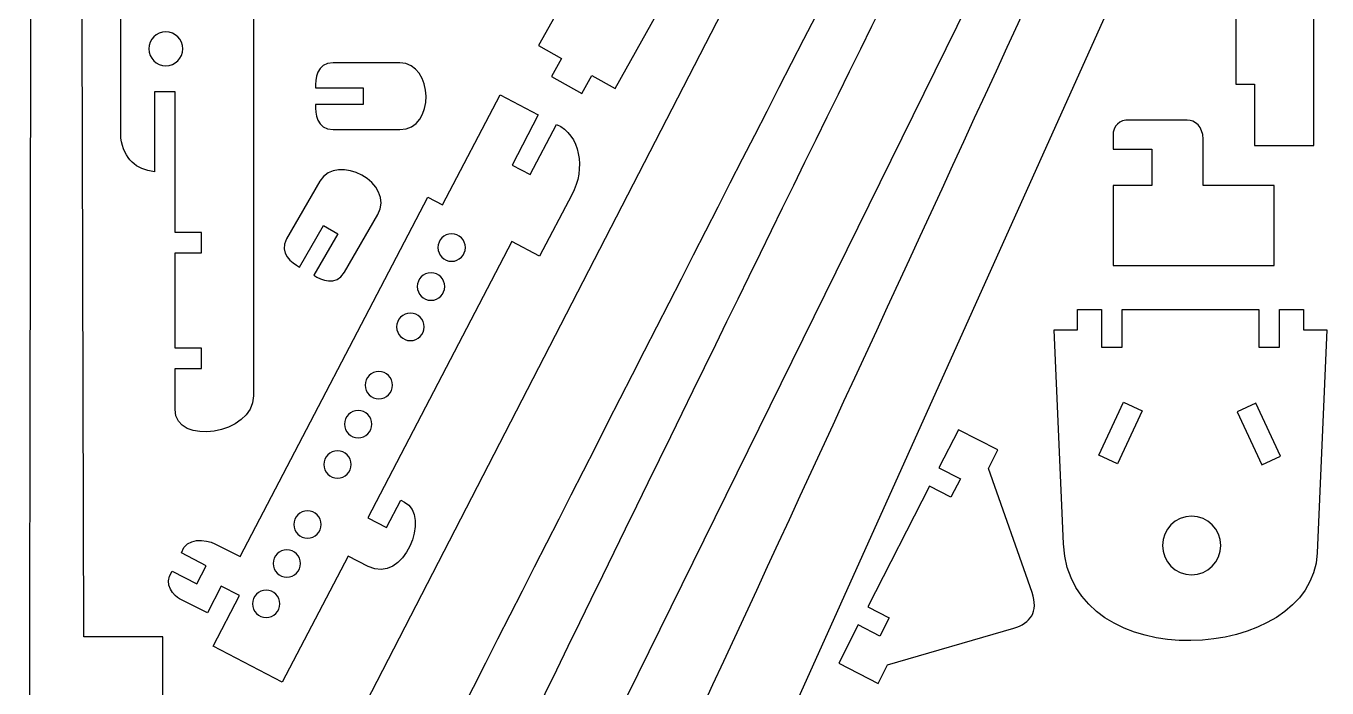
# Model space of a CAD drawing. Header units: centimetres. Extents: x -1114 to 521, y 121 to 1043.
# Drawn here: x -669.6 to -289.9, y 643.2 to 836.3 of the extents above; entities that cross this region are included whole.
import ezdxf

# ---------------------------------------------------------------- set-up
doc = ezdxf.new("R2010")
doc.units = ezdxf.units.CM
doc.header["$MEASUREMENT"] = 0
doc.layers.add('Camada 1', color=3, linetype='Continuous')

msp = doc.modelspace()

# ---------------------------------------------------------------- linework, layer by layer
at = {"layer": 'Camada 1', "lineweight": 25}
for points, knots in [([(-345.5, 1029.82), (-344.19, 1031.19), (-342.43, 1031.97), (-340.39, 1031.97), (-340.39, 1031.97), (-336.43, 1031.97), (-333.23, 1028.77), (-333.23, 1024.81), (-333.23, 1024.81), (-333.23, 1020.86), (-336.43, 1017.66), (-340.39, 1017.66), (-340.39, 1017.66), (-340.39, 1017.66), (-340.39, 1017.66), (-340.39, 1017.66), (-340.39, 1017.66), (-342.49, 1017.66), (-344.39, 1018.57), (-345.7, 1020.02), (-345.7, 1020.02), (-422.46, 872.44), (-498.68, 723.2), (-574.65, 573.18), (-574.65, 573.18), (-587.55, 540.35), (-617.94, 518.53), (-665.59, 509.84), (-665.59, 509.84), (-665.59, 509.84), (-649.24, 543.12), (-649.24, 543.12), (-649.24, 543.12), (-630.3, 548.71), (-612.14, 559.59), (-599.91, 580.82), (-599.91, 580.82), (-599.91, 580.82), (-589.46, 575.46), (-589.46, 575.46), (-589.46, 575.46), (-589.46, 575.46), (-587.27, 579.72), (-587.27, 579.72), (-587.27, 579.72), (-587.27, 579.72), (-598.05, 585.25), (-598.05, 585.25), (-598.05, 585.25), (-598.05, 585.25), (-375.48, 1017.05), (-375.48, 1017.05), (-375.48, 1017.05), (-375.48, 1017.05), (-366.53, 1012.46), (-366.53, 1012.46), (-366.53, 1012.46), (-366.53, 1012.46), (-364.34, 1016.72), (-364.34, 1016.72), (-364.34, 1016.72), (-364.34, 1016.72), (-373.57, 1021.45), (-373.57, 1021.45), (-373.57, 1021.45), (-369.5, 1027.66), (-364.41, 1030.56), (-358.12, 1029.22), (-358.12, 1029.22), (-359.76, 1030.53), (-360.81, 1032.55), (-360.81, 1034.82), (-360.81, 1034.82), (-360.81, 1038.77), (-357.61, 1041.97), (-353.66, 1041.97), (-353.66, 1041.97), (-349.71, 1041.97), (-346.5, 1038.77), (-346.5, 1034.82), (-346.5, 1034.82), (-346.5, 1034.82), (-346.5, 1034.82), (-346.5, 1034.82), (-346.5, 1034.82), (-346.5, 1034.82), (-346.5, 1034.81), (-346.5, 1034.81), (-346.5, 1034.81), (-346.5, 1034.81), (-346.5, 1034.81), (-346.5, 1034.81), (-346.5, 1034.81), (-346.5, 1033.65), (-346.78, 1032.54), (-347.28, 1031.57), (-347.28, 1031.57), (-347.28, 1031.57), (-345.5, 1029.82), (-345.5, 1029.82)], [0, 0, 0, 0, 0.038462, 0.038462, 0.038462, 0.038462, 0.076923, 0.076923, 0.076923, 0.076923, 0.115385, 0.115385, 0.115385, 0.115385, 0.153846, 0.153846, 0.153846, 0.153846, 0.192308, 0.192308, 0.192308, 0.192308, 0.230769, 0.230769, 0.230769, 0.230769, 0.269231, 0.269231, 0.269231, 0.269231, 0.307692, 0.307692, 0.307692, 0.307692, 0.346154, 0.346154, 0.346154, 0.346154, 0.384615, 0.384615, 0.384615, 0.384615, 0.423077, 0.423077, 0.423077, 0.423077, 0.461538, 0.461538, 0.461538, 0.461538, 0.5, 0.5, 0.5, 0.5, 0.538462, 0.538462, 0.538462, 0.538462, 0.576923, 0.576923, 0.576923, 0.576923, 0.615385, 0.615385, 0.615385, 0.615385, 0.653846, 0.653846, 0.653846, 0.653846, 0.692308, 0.692308, 0.692308, 0.692308, 0.730769, 0.730769, 0.730769, 0.730769, 0.769231, 0.769231, 0.769231, 0.769231, 0.807692, 0.807692, 0.807692, 0.807692, 0.846154, 0.846154, 0.846154, 0.846154, 0.884615, 0.884615, 0.884615, 0.884615, 0.923077, 0.923077, 0.923077, 0.923077, 1, 1, 1, 1]), ([(-641.94, 803.58), (-641, 797.42), (-637.51, 794.44), (-632.15, 793.79), (-632.15, 793.79), (-632.15, 793.79), (-632.15, 817.07), (-632.15, 817.07), (-632.15, 817.07), (-632.15, 817.07), (-626.15, 817.07), (-626.15, 817.07), (-626.15, 817.07), (-626.15, 817.07), (-626.15, 776.1), (-626.15, 776.1), (-626.15, 776.1), (-626.15, 776.1), (-618.45, 776.1), (-618.45, 776.1), (-618.45, 776.1), (-618.45, 776.1), (-618.45, 770.1), (-618.45, 770.1), (-618.45, 770.1), (-618.45, 770.1), (-626.15, 770.1), (-626.15, 770.1), (-626.15, 770.1), (-626.15, 770.1), (-626.15, 742.34), (-626.15, 742.34), (-626.15, 742.34), (-626.15, 742.34), (-618.45, 742.34), (-618.45, 742.34), (-618.45, 742.34), (-618.45, 742.34), (-618.45, 736.34), (-618.45, 736.34), (-618.45, 736.34), (-618.45, 736.34), (-626.15, 736.34), (-626.15, 736.34), (-626.15, 736.34), (-626.15, 736.34), (-626.15, 724.43), (-626.15, 724.43), (-626.15, 724.43), (-626.15, 713.64), (-603.26, 717.06), (-603.26, 728.36), (-603.26, 728.36), (-603.26, 728.36), (-603.26, 1013.71), (-603.26, 1013.71), (-603.26, 1013.71), (-603.26, 1022.95), (-617.11, 1036.39), (-630.91, 1041.36), (-630.91, 1041.36), (-630.91, 1041.36), (-630.91, 1001.33), (-630.91, 1001.33), (-630.91, 1001.33), (-630.91, 1001.33), (-622.4, 1001.33), (-622.4, 1001.33), (-622.4, 1001.33), (-622.4, 1001.33), (-622.41, 946.95), (-622.41, 946.95), (-622.41, 946.95), (-622.41, 946.95), (-622.41, 927), (-622.41, 927), (-622.41, 927), (-622.41, 927), (-628.41, 927), (-628.41, 927), (-628.41, 927), (-628.41, 927), (-628.41, 940.85), (-628.41, 940.85), (-628.41, 940.85), (-628.41, 940.85), (-641.94, 940.85), (-641.94, 940.85), (-641.94, 940.85), (-641.94, 940.85), (-641.94, 803.58), (-641.94, 803.58)], [0, 0, 0, 0, 0.041667, 0.041667, 0.041667, 0.041667, 0.083333, 0.083333, 0.083333, 0.083333, 0.125, 0.125, 0.125, 0.125, 0.166667, 0.166667, 0.166667, 0.166667, 0.208333, 0.208333, 0.208333, 0.208333, 0.25, 0.25, 0.25, 0.25, 0.291667, 0.291667, 0.291667, 0.291667, 0.333333, 0.333333, 0.333333, 0.333333, 0.375, 0.375, 0.375, 0.375, 0.416667, 0.416667, 0.416667, 0.416667, 0.458333, 0.458333, 0.458333, 0.458333, 0.5, 0.5, 0.5, 0.5, 0.541667, 0.541667, 0.541667, 0.541667, 0.583333, 0.583333, 0.583333, 0.583333, 0.625, 0.625, 0.625, 0.625, 0.666667, 0.666667, 0.666667, 0.666667, 0.708333, 0.708333, 0.708333, 0.708333, 0.75, 0.75, 0.75, 0.75, 0.791667, 0.791667, 0.791667, 0.791667, 0.833333, 0.833333, 0.833333, 0.833333, 0.875, 0.875, 0.875, 0.875, 0.916667, 0.916667, 0.916667, 0.916667, 1, 1, 1, 1]), ([(-328.24, 1024.81), (-328.24, 1024.81), (-320.03, 1020.5), (-320.03, 1020.5), (-320.03, 1020.5), (-320.03, 1020.5), (-322.45, 1015.91), (-322.45, 1015.91), (-322.45, 1015.91), (-322.45, 1015.91), (-330.36, 1020.07), (-330.36, 1020.07), (-330.36, 1020.07), (-408.12, 868.45), (-470.52, 738.23), (-545.79, 585.1), (-545.79, 585.1), (-545.79, 585.1), (-538.15, 581.08), (-538.15, 581.08), (-538.15, 581.08), (-538.15, 581.08), (-540.56, 576.49), (-540.56, 576.49), (-540.56, 576.49), (-540.56, 576.49), (-547.86, 580.32), (-547.86, 580.32), (-547.86, 580.32), (-547.86, 580.32), (-557.74, 563.66), (-557.74, 563.66), (-557.74, 563.66), (-575.11, 534.36), (-594.54, 515.83), (-640, 501.44), (-640, 501.44), (-640, 501.44), (-661.1, 459.79), (-661.1, 459.79), (-661.1, 459.79), (-612.99, 477.22), (-579.8, 467.09), (-558.37, 510.58), (-558.37, 510.58), (-558.37, 510.58), (-311.35, 1011.96), (-311.35, 1011.96), (-311.35, 1011.96), (-308.77, 1017.2), (-308.7, 1021.53), (-313.81, 1025.02), (-313.81, 1025.02), (-313.81, 1025.02), (-324.36, 1031.98), (-324.36, 1031.98), (-324.36, 1031.98), (-324.36, 1031.98), (-328.24, 1024.81), (-328.24, 1024.81)], [0, 0, 0, 0, 0.0625, 0.0625, 0.0625, 0.0625, 0.125, 0.125, 0.125, 0.125, 0.1875, 0.1875, 0.1875, 0.1875, 0.25, 0.25, 0.25, 0.25, 0.3125, 0.3125, 0.3125, 0.3125, 0.375, 0.375, 0.375, 0.375, 0.4375, 0.4375, 0.4375, 0.4375, 0.5, 0.5, 0.5, 0.5, 0.5625, 0.5625, 0.5625, 0.5625, 0.625, 0.625, 0.625, 0.625, 0.6875, 0.6875, 0.6875, 0.6875, 0.75, 0.75, 0.75, 0.75, 0.8125, 0.8125, 0.8125, 0.8125, 0.875, 0.875, 0.875, 0.875, 1, 1, 1, 1]), ([(-634.84, 997.62), (-634.84, 997.62), (-634.78, 972.01), (-634.78, 972.01), (-634.78, 972.01), (-634.78, 972.01), (-629.27, 972.03), (-629.27, 972.03), (-629.27, 972.03), (-629.27, 972.03), (-629.23, 956.19), (-629.23, 956.19), (-629.23, 956.19), (-629.23, 956.19), (-636.12, 956.17), (-636.12, 956.17), (-636.12, 956.17), (-636.12, 956.17), (-636.14, 966.68), (-636.14, 966.68), (-636.14, 966.68), (-636.14, 966.68), (-642.14, 966.67), (-642.14, 966.67), (-642.14, 966.67), (-642.14, 966.67), (-642.1, 948.74), (-642.1, 948.74), (-642.1, 948.74), (-642.1, 948.74), (-653.5, 943.54), (-653.5, 943.54), (-653.5, 943.54), (-653.5, 943.54), (-652.78, 658.04), (-652.78, 658.04), (-652.78, 658.04), (-652.78, 658.04), (-629.72, 658.1), (-629.72, 658.1), (-629.72, 658.1), (-629.72, 658.1), (-629.5, 570.63), (-629.5, 570.63), (-629.5, 570.63), (-629.5, 570.63), (-637, 570.61), (-637, 570.61), (-637, 570.61), (-637, 570.61), (-648.78, 583.8), (-648.78, 583.8), (-648.78, 583.8), (-648.78, 583.8), (-648.89, 626.41), (-648.89, 626.41), (-648.89, 626.41), (-648.89, 626.41), (-654.89, 626.4), (-654.89, 626.4), (-654.89, 626.4), (-654.89, 626.4), (-654.8, 591.18), (-654.8, 591.18), (-654.8, 591.18), (-654.8, 591.18), (-668.69, 607.24), (-668.69, 607.24), (-668.69, 607.24), (-668.69, 607.24), (-668.15, 944.25), (-668.15, 944.25), (-668.15, 944.25), (-669.64, 975.77), (-647.68, 983), (-634.84, 997.62)], [0, 0, 0, 0, 0.05, 0.05, 0.05, 0.05, 0.1, 0.1, 0.1, 0.1, 0.15, 0.15, 0.15, 0.15, 0.2, 0.2, 0.2, 0.2, 0.25, 0.25, 0.25, 0.25, 0.3, 0.3, 0.3, 0.3, 0.35, 0.35, 0.35, 0.35, 0.4, 0.4, 0.4, 0.4, 0.45, 0.45, 0.45, 0.45, 0.5, 0.5, 0.5, 0.5, 0.55, 0.55, 0.55, 0.55, 0.6, 0.6, 0.6, 0.6, 0.65, 0.65, 0.65, 0.65, 0.7, 0.7, 0.7, 0.7, 0.75, 0.75, 0.75, 0.75, 0.8, 0.8, 0.8, 0.8, 0.85, 0.85, 0.85, 0.85, 0.9, 0.9, 0.9, 0.9, 1, 1, 1, 1]), ([(-315.11, 979.52), (-315.11, 979.52), (-307.1, 975.71), (-307.1, 975.71), (-307.1, 975.71), (-307.1, 975.71), (-309.22, 971.27), (-309.22, 971.27), (-309.22, 971.27), (-309.22, 971.27), (-316.94, 974.94), (-316.94, 974.94), (-316.94, 974.94), (-383.87, 827.76), (-452.16, 680.89), (-520.09, 533.93), (-520.09, 533.93), (-520.09, 533.93), (-508.5, 528.41), (-508.5, 528.41), (-508.5, 528.41), (-508.5, 528.41), (-510.61, 523.97), (-510.61, 523.97), (-510.61, 523.97), (-510.61, 523.97), (-521.87, 529.33), (-521.87, 529.33), (-521.87, 529.33), (-521.87, 529.33), (-531.72, 510.76), (-531.72, 510.76), (-531.72, 510.76), (-543.97, 487.66), (-556.66, 478.44), (-593.25, 463.35), (-593.25, 463.35), (-593.25, 463.35), (-607.09, 431.75), (-607.09, 431.75), (-607.09, 431.75), (-555.58, 441.7), (-526.17, 458.23), (-508.8, 496.84), (-508.8, 496.84), (-508.8, 496.84), (-296.95, 967.58), (-296.95, 967.58), (-296.95, 967.58), (-294.68, 972.63), (-295.6, 976.39), (-300.58, 979.51), (-300.58, 979.51), (-300.58, 979.51), (-311.92, 986.23), (-311.92, 986.23), (-311.92, 986.23), (-311.92, 986.23), (-315.11, 979.52), (-315.11, 979.52)], [0, 0, 0, 0, 0.0625, 0.0625, 0.0625, 0.0625, 0.125, 0.125, 0.125, 0.125, 0.1875, 0.1875, 0.1875, 0.1875, 0.25, 0.25, 0.25, 0.25, 0.3125, 0.3125, 0.3125, 0.3125, 0.375, 0.375, 0.375, 0.375, 0.4375, 0.4375, 0.4375, 0.4375, 0.5, 0.5, 0.5, 0.5, 0.5625, 0.5625, 0.5625, 0.5625, 0.625, 0.625, 0.625, 0.625, 0.6875, 0.6875, 0.6875, 0.6875, 0.75, 0.75, 0.75, 0.75, 0.8125, 0.8125, 0.8125, 0.8125, 0.875, 0.875, 0.875, 0.875, 1, 1, 1, 1]), ([(-311.05, 869.8), (-311.05, 869.8), (-311.05, 887.7), (-311.05, 887.7), (-311.05, 887.7), (-311.05, 887.7), (-293.67, 887.7), (-293.67, 887.7), (-293.67, 887.7), (-293.67, 887.7), (-293.67, 801.41), (-293.67, 801.41), (-293.67, 801.41), (-293.67, 801.41), (-311.05, 801.41), (-311.05, 801.41), (-311.05, 801.41), (-311.05, 801.41), (-311.05, 819.31), (-311.05, 819.31), (-311.05, 819.31), (-311.05, 819.31), (-316.5, 819.31), (-316.5, 819.31), (-316.5, 819.31), (-316.5, 819.31), (-316.5, 869.8), (-316.5, 869.8), (-316.5, 869.8), (-316.5, 869.8), (-311.05, 869.8), (-311.05, 869.8)], [0, 0, 0, 0, 0.111111, 0.111111, 0.111111, 0.111111, 0.222222, 0.222222, 0.222222, 0.222222, 0.333333, 0.333333, 0.333333, 0.333333, 0.444444, 0.444444, 0.444444, 0.444444, 0.555556, 0.555556, 0.555556, 0.555556, 0.666667, 0.666667, 0.666667, 0.666667, 0.777778, 0.777778, 0.777778, 0.777778, 1, 1, 1, 1]), ([(-503.04, 860.91), (-503.04, 860.91), (-496.3, 857.13), (-496.3, 857.13), (-496.3, 857.13), (-496.3, 857.13), (-493.39, 862.38), (-493.39, 862.38), (-493.39, 862.38), (-493.39, 862.38), (-484.55, 857.42), (-484.55, 857.42), (-484.55, 857.42), (-484.55, 857.42), (-487.45, 852.17), (-487.45, 852.17), (-487.45, 852.17), (-487.45, 852.17), (-480.71, 848.4), (-480.71, 848.4), (-480.71, 848.4), (-480.71, 848.4), (-497.7, 818.06), (-497.7, 818.06), (-497.7, 818.06), (-497.7, 818.06), (-504.44, 821.84), (-504.44, 821.84), (-504.44, 821.84), (-504.44, 821.84), (-507.4, 816.62), (-507.4, 816.62), (-507.4, 816.62), (-507.4, 816.62), (-516.25, 821.58), (-516.25, 821.58), (-516.25, 821.58), (-516.25, 821.58), (-513.29, 826.79), (-513.29, 826.79), (-513.29, 826.79), (-513.29, 826.79), (-520.03, 830.57), (-520.03, 830.57), (-520.03, 830.57), (-520.03, 830.57), (-503.04, 860.91), (-503.04, 860.91)], [0, 0, 0, 0, 0.076923, 0.076923, 0.076923, 0.076923, 0.153846, 0.153846, 0.153846, 0.153846, 0.230769, 0.230769, 0.230769, 0.230769, 0.307692, 0.307692, 0.307692, 0.307692, 0.384615, 0.384615, 0.384615, 0.384615, 0.461538, 0.461538, 0.461538, 0.461538, 0.538462, 0.538462, 0.538462, 0.538462, 0.615385, 0.615385, 0.615385, 0.615385, 0.692308, 0.692308, 0.692308, 0.692308, 0.769231, 0.769231, 0.769231, 0.769231, 0.846154, 0.846154, 0.846154, 0.846154, 1, 1, 1, 1]), ([(-628.84, 834.62), (-626.1, 834.62), (-623.88, 832.39), (-623.88, 829.65), (-623.88, 829.65), (-623.88, 826.91), (-626.1, 824.69), (-628.84, 824.69), (-628.84, 824.69), (-631.59, 824.69), (-633.81, 826.91), (-633.81, 829.65), (-633.81, 829.65), (-633.81, 832.39), (-631.59, 834.62), (-628.84, 834.62)], [0, 0, 0, 0, 0.2, 0.2, 0.2, 0.2, 0.4, 0.4, 0.4, 0.4, 0.6, 0.6, 0.6, 0.6, 1, 1, 1, 1]), ([(-560.51, 806.07), (-560.51, 806.07), (-579.94, 806.07), (-579.94, 806.07), (-579.94, 806.07), (-584.93, 806.07), (-585.18, 810.94), (-585.18, 813.38), (-585.18, 813.38), (-585.18, 813.38), (-571.19, 813.38), (-571.19, 813.38), (-571.19, 813.38), (-571.19, 813.38), (-571.19, 818.23), (-571.19, 818.23), (-571.19, 818.23), (-571.19, 818.23), (-585.18, 818.23), (-585.18, 818.23), (-585.18, 818.23), (-585.18, 820.67), (-584.94, 825.55), (-579.94, 825.55), (-579.94, 825.55), (-579.94, 825.55), (-560.51, 825.55), (-560.51, 825.55), (-560.51, 825.55), (-550.6, 825.55), (-550.02, 806.07), (-560.51, 806.07)], [0, 0, 0, 0, 0.111111, 0.111111, 0.111111, 0.111111, 0.222222, 0.222222, 0.222222, 0.222222, 0.333333, 0.333333, 0.333333, 0.333333, 0.444444, 0.444444, 0.444444, 0.444444, 0.555556, 0.555556, 0.555556, 0.555556, 0.666667, 0.666667, 0.666667, 0.666667, 0.777778, 0.777778, 0.777778, 0.777778, 1, 1, 1, 1]), ([(-614.99, 655.39), (-614.99, 655.39), (-594.83, 644.82), (-594.83, 644.82), (-594.83, 644.82), (-594.83, 644.82), (-575.6, 681.62), (-575.6, 681.62), (-575.6, 681.62), (-575.6, 681.62), (-569.75, 678.6), (-569.75, 678.6), (-569.75, 678.6), (-559.34, 673.22), (-551.26, 693.57), (-559.2, 697.36), (-559.2, 697.36), (-559.2, 697.36), (-560.25, 697.93), (-560.25, 697.93), (-560.25, 697.93), (-560.25, 697.93), (-564.44, 689.96), (-564.44, 689.96), (-564.44, 689.96), (-564.44, 689.96), (-569.84, 692.79), (-569.84, 692.79), (-569.84, 692.79), (-569.84, 692.79), (-527.84, 773.43), (-527.84, 773.43), (-527.84, 773.43), (-527.84, 773.43), (-519.75, 769.19), (-519.75, 769.19), (-519.75, 769.19), (-519.75, 769.19), (-510.27, 787.09), (-510.27, 787.09), (-510.27, 787.09), (-506.24, 794.69), (-507.89, 804.62), (-514.77, 807.57), (-514.77, 807.57), (-514.77, 807.57), (-522.43, 792.93), (-522.43, 792.93), (-522.43, 792.93), (-522.43, 792.93), (-527.74, 795.71), (-527.74, 795.71), (-527.74, 795.71), (-527.74, 795.71), (-520.09, 810.35), (-520.09, 810.35), (-520.09, 810.35), (-520.09, 810.35), (-531.25, 816.2), (-531.25, 816.2), (-531.25, 816.2), (-531.25, 816.2), (-548.04, 784.08), (-548.04, 784.08), (-548.04, 784.08), (-548.04, 784.08), (-552.33, 786.33), (-552.33, 786.33), (-552.33, 786.33), (-552.33, 786.33), (-607.09, 681.53), (-607.09, 681.53), (-607.09, 681.53), (-607.09, 681.53), (-614.54, 685.23), (-614.54, 685.23), (-614.54, 685.23), (-617.09, 686.49), (-622.97, 687.3), (-624.25, 682.61), (-624.25, 682.61), (-624.25, 682.61), (-617.01, 678.83), (-617.01, 678.83), (-617.01, 678.83), (-617.01, 678.83), (-619.78, 673.51), (-619.78, 673.51), (-619.78, 673.51), (-619.78, 673.51), (-627.02, 677.29), (-627.02, 677.29), (-627.02, 677.29), (-629.9, 673.3), (-626.15, 669.88), (-624.8, 669.19), (-624.8, 669.19), (-624.8, 669.19), (-616.71, 665.08), (-616.71, 665.08), (-616.71, 665.08), (-616.71, 665.08), (-612.64, 672.88), (-612.64, 672.88), (-612.64, 672.88), (-612.64, 672.88), (-607.32, 670.11), (-607.32, 670.11), (-607.32, 670.11), (-607.32, 670.11), (-614.99, 655.39), (-614.99, 655.39)], [0, 0, 0, 0, 0.034483, 0.034483, 0.034483, 0.034483, 0.068966, 0.068966, 0.068966, 0.068966, 0.103448, 0.103448, 0.103448, 0.103448, 0.137931, 0.137931, 0.137931, 0.137931, 0.172414, 0.172414, 0.172414, 0.172414, 0.206897, 0.206897, 0.206897, 0.206897, 0.241379, 0.241379, 0.241379, 0.241379, 0.275862, 0.275862, 0.275862, 0.275862, 0.310345, 0.310345, 0.310345, 0.310345, 0.344828, 0.344828, 0.344828, 0.344828, 0.37931, 0.37931, 0.37931, 0.37931, 0.413793, 0.413793, 0.413793, 0.413793, 0.448276, 0.448276, 0.448276, 0.448276, 0.482759, 0.482759, 0.482759, 0.482759, 0.517241, 0.517241, 0.517241, 0.517241, 0.551724, 0.551724, 0.551724, 0.551724, 0.586207, 0.586207, 0.586207, 0.586207, 0.62069, 0.62069, 0.62069, 0.62069, 0.655172, 0.655172, 0.655172, 0.655172, 0.689655, 0.689655, 0.689655, 0.689655, 0.724138, 0.724138, 0.724138, 0.724138, 0.758621, 0.758621, 0.758621, 0.758621, 0.793103, 0.793103, 0.793103, 0.793103, 0.827586, 0.827586, 0.827586, 0.827586, 0.862069, 0.862069, 0.862069, 0.862069, 0.896552, 0.896552, 0.896552, 0.896552, 0.931034, 0.931034, 0.931034, 0.931034, 1, 1, 1, 1]), ([(-352.28, 804.29), (-352.46, 807.17), (-350.33, 809.01), (-347.62, 808.85), (-347.62, 808.85), (-347.62, 808.85), (-330.65, 808.85), (-330.65, 808.85), (-330.65, 808.85), (-328.43, 808.85), (-326.05, 807), (-326.05, 803.32), (-326.05, 803.32), (-326.05, 803.32), (-326.05, 789.72), (-326.05, 789.72), (-326.05, 789.72), (-326.05, 789.72), (-305.31, 789.72), (-305.31, 789.72), (-305.31, 789.72), (-305.31, 789.72), (-305.31, 766.47), (-305.31, 766.47), (-305.31, 766.47), (-305.31, 766.47), (-352.28, 766.47), (-352.28, 766.47), (-352.28, 766.47), (-352.28, 766.47), (-352.28, 789.72), (-352.28, 789.72), (-352.28, 789.72), (-352.28, 789.72), (-341, 789.72), (-341, 789.72), (-341, 789.72), (-341, 789.72), (-341, 800.37), (-341, 800.37), (-341, 800.37), (-341, 800.37), (-352.28, 800.37), (-352.28, 800.37), (-352.28, 800.37), (-352.28, 800.37), (-352.28, 804.29), (-352.28, 804.29)], [0, 0, 0, 0, 0.076923, 0.076923, 0.076923, 0.076923, 0.153846, 0.153846, 0.153846, 0.153846, 0.230769, 0.230769, 0.230769, 0.230769, 0.307692, 0.307692, 0.307692, 0.307692, 0.384615, 0.384615, 0.384615, 0.384615, 0.461538, 0.461538, 0.461538, 0.461538, 0.538462, 0.538462, 0.538462, 0.538462, 0.615385, 0.615385, 0.615385, 0.615385, 0.692308, 0.692308, 0.692308, 0.692308, 0.769231, 0.769231, 0.769231, 0.769231, 0.846154, 0.846154, 0.846154, 0.846154, 1, 1, 1, 1]), ([(-566.97, 781.27), (-566.97, 781.27), (-576.69, 764.44), (-576.69, 764.44), (-576.69, 764.44), (-579.19, 760.11), (-583.53, 762.34), (-585.64, 763.56), (-585.64, 763.56), (-585.64, 763.56), (-578.65, 775.67), (-578.65, 775.67), (-578.65, 775.67), (-578.65, 775.67), (-582.85, 778.09), (-582.85, 778.09), (-582.85, 778.09), (-582.85, 778.09), (-589.84, 765.98), (-589.84, 765.98), (-589.84, 765.98), (-591.96, 767.2), (-596.06, 769.85), (-593.56, 774.18), (-593.56, 774.18), (-593.56, 774.18), (-583.84, 791), (-583.84, 791), (-583.84, 791), (-578.89, 799.58), (-561.73, 790.35), (-566.97, 781.27)], [0, 0, 0, 0, 0.111111, 0.111111, 0.111111, 0.111111, 0.222222, 0.222222, 0.222222, 0.222222, 0.333333, 0.333333, 0.333333, 0.333333, 0.444444, 0.444444, 0.444444, 0.444444, 0.555556, 0.555556, 0.555556, 0.555556, 0.666667, 0.666667, 0.666667, 0.666667, 0.777778, 0.777778, 0.777778, 0.777778, 1, 1, 1, 1]), ([(-545.39, 775.67), (-543.18, 775.67), (-541.39, 773.87), (-541.39, 771.66), (-541.39, 771.66), (-541.39, 769.44), (-543.18, 767.65), (-545.39, 767.65), (-545.39, 767.65), (-547.61, 767.65), (-549.4, 769.44), (-549.4, 771.66), (-549.4, 771.66), (-549.4, 773.87), (-547.61, 775.67), (-545.39, 775.67)], [0, 0, 0, 0, 0.2, 0.2, 0.2, 0.2, 0.4, 0.4, 0.4, 0.4, 0.6, 0.6, 0.6, 0.6, 1, 1, 1, 1]), ([(-551.42, 764.29), (-549.21, 764.29), (-547.41, 762.49), (-547.41, 760.28), (-547.41, 760.28), (-547.41, 758.06), (-549.21, 756.27), (-551.42, 756.27), (-551.42, 756.27), (-553.64, 756.27), (-555.43, 758.06), (-555.43, 760.28), (-555.43, 760.28), (-555.43, 762.49), (-553.64, 764.29), (-551.42, 764.29)], [0, 0, 0, 0, 0.2, 0.2, 0.2, 0.2, 0.4, 0.4, 0.4, 0.4, 0.6, 0.6, 0.6, 0.6, 1, 1, 1, 1]), ([(-557.45, 752.52), (-555.23, 752.52), (-553.44, 750.72), (-553.44, 748.51), (-553.44, 748.51), (-553.44, 746.29), (-555.23, 744.5), (-557.45, 744.5), (-557.45, 744.5), (-559.66, 744.5), (-561.46, 746.29), (-561.46, 748.51), (-561.46, 748.51), (-561.46, 750.72), (-559.66, 752.52), (-557.45, 752.52)], [0, 0, 0, 0, 0.2, 0.2, 0.2, 0.2, 0.4, 0.4, 0.4, 0.4, 0.6, 0.6, 0.6, 0.6, 1, 1, 1, 1]), ([(-292.71, 682.56), (-292.71, 682.56), (-289.87, 747.61), (-289.87, 747.61), (-289.87, 747.61), (-289.87, 747.61), (-296.72, 747.61), (-296.72, 747.61), (-296.72, 747.61), (-296.72, 747.61), (-296.72, 753.56), (-296.72, 753.56), (-296.72, 753.56), (-296.72, 753.56), (-303.72, 753.56), (-303.72, 753.56), (-303.72, 753.56), (-303.72, 753.56), (-303.72, 742.56), (-303.72, 742.56), (-303.72, 742.56), (-303.72, 742.56), (-309.72, 742.56), (-309.72, 742.56), (-309.72, 742.56), (-309.72, 742.56), (-309.72, 753.56), (-309.72, 753.56), (-309.72, 753.56), (-309.72, 753.56), (-349.66, 753.56), (-349.66, 753.56), (-349.66, 753.56), (-349.66, 753.56), (-349.66, 742.56), (-349.66, 742.56), (-349.66, 742.56), (-349.66, 742.56), (-355.65, 742.56), (-355.65, 742.56), (-355.65, 742.56), (-355.65, 742.56), (-355.65, 753.56), (-355.65, 753.56), (-355.65, 753.56), (-355.65, 753.56), (-362.65, 753.56), (-362.65, 753.56), (-362.65, 753.56), (-362.65, 753.56), (-362.65, 747.61), (-362.65, 747.61), (-362.65, 747.61), (-362.65, 747.61), (-369.5, 747.61), (-369.5, 747.61), (-369.5, 747.61), (-369.5, 747.61), (-366.77, 685.18), (-366.77, 685.18), (-366.77, 685.18), (-365.06, 645.95), (-294.13, 650.09), (-292.71, 682.56)], [0, 0, 0, 0, 0.058824, 0.058824, 0.058824, 0.058824, 0.117647, 0.117647, 0.117647, 0.117647, 0.176471, 0.176471, 0.176471, 0.176471, 0.235294, 0.235294, 0.235294, 0.235294, 0.294118, 0.294118, 0.294118, 0.294118, 0.352941, 0.352941, 0.352941, 0.352941, 0.411765, 0.411765, 0.411765, 0.411765, 0.470588, 0.470588, 0.470588, 0.470588, 0.529412, 0.529412, 0.529412, 0.529412, 0.588235, 0.588235, 0.588235, 0.588235, 0.647059, 0.647059, 0.647059, 0.647059, 0.705882, 0.705882, 0.705882, 0.705882, 0.764706, 0.764706, 0.764706, 0.764706, 0.823529, 0.823529, 0.823529, 0.823529, 0.882353, 0.882353, 0.882353, 0.882353, 1, 1, 1, 1]), ([(-566.65, 735.53), (-564.44, 735.53), (-562.65, 733.73), (-562.65, 731.52), (-562.65, 731.52), (-562.65, 729.3), (-564.44, 727.51), (-566.65, 727.51), (-566.65, 727.51), (-568.87, 727.51), (-570.66, 729.3), (-570.66, 731.52), (-570.66, 731.52), (-570.66, 733.73), (-568.87, 735.53), (-566.65, 735.53)], [0, 0, 0, 0, 0.2, 0.2, 0.2, 0.2, 0.4, 0.4, 0.4, 0.4, 0.6, 0.6, 0.6, 0.6, 1, 1, 1, 1]), ([(-349.23, 726.56), (-349.23, 726.56), (-356.46, 711.1), (-356.46, 711.1), (-356.46, 711.1), (-356.46, 711.1), (-351.03, 708.56), (-351.03, 708.56), (-351.03, 708.56), (-351.03, 708.56), (-343.8, 724.02), (-343.8, 724.02), (-343.8, 724.02), (-343.8, 724.02), (-349.23, 726.56), (-349.23, 726.56)], [0, 0, 0, 0, 0.2, 0.2, 0.2, 0.2, 0.4, 0.4, 0.4, 0.4, 0.6, 0.6, 0.6, 0.6, 1, 1, 1, 1]), ([(-310.68, 726.29), (-310.68, 726.29), (-303.45, 710.82), (-303.45, 710.82), (-303.45, 710.82), (-303.45, 710.82), (-308.89, 708.28), (-308.89, 708.28), (-308.89, 708.28), (-308.89, 708.28), (-316.11, 723.75), (-316.11, 723.75), (-316.11, 723.75), (-316.11, 723.75), (-310.68, 726.29), (-310.68, 726.29)], [0, 0, 0, 0, 0.2, 0.2, 0.2, 0.2, 0.4, 0.4, 0.4, 0.4, 0.6, 0.6, 0.6, 0.6, 1, 1, 1, 1]), ([(-572.68, 724.15), (-570.47, 724.15), (-568.67, 722.35), (-568.67, 720.14), (-568.67, 720.14), (-568.67, 717.92), (-570.47, 716.13), (-572.68, 716.13), (-572.68, 716.13), (-574.9, 716.13), (-576.69, 717.92), (-576.69, 720.14), (-576.69, 720.14), (-576.69, 722.35), (-574.9, 724.15), (-572.68, 724.15)], [0, 0, 0, 0, 0.2, 0.2, 0.2, 0.2, 0.4, 0.4, 0.4, 0.4, 0.6, 0.6, 0.6, 0.6, 1, 1, 1, 1]), ([(-388.71, 707.18), (-388.71, 707.18), (-375.96, 671.03), (-375.96, 671.03), (-375.96, 671.03), (-373.97, 665.37), (-376.47, 662.03), (-381.31, 660.62), (-381.31, 660.62), (-381.31, 660.62), (-418.13, 649.93), (-418.13, 649.93), (-418.13, 649.93), (-418.13, 649.93), (-420.92, 644.49), (-420.92, 644.49), (-420.92, 644.49), (-420.92, 644.49), (-432.41, 650.4), (-432.41, 650.4), (-432.41, 650.4), (-432.41, 650.4), (-426.69, 661.54), (-426.69, 661.54), (-426.69, 661.54), (-426.69, 661.54), (-420.44, 658.33), (-420.44, 658.33), (-420.44, 658.33), (-420.44, 658.33), (-417.7, 663.65), (-417.7, 663.65), (-417.7, 663.65), (-417.7, 663.65), (-423.95, 666.86), (-423.95, 666.86), (-423.95, 666.86), (-423.95, 666.86), (-405.88, 702.06), (-405.88, 702.06), (-405.88, 702.06), (-405.88, 702.06), (-399.63, 698.85), (-399.63, 698.85), (-399.63, 698.85), (-399.63, 698.85), (-396.89, 704.17), (-396.89, 704.17), (-396.89, 704.17), (-396.89, 704.17), (-403.14, 707.38), (-403.14, 707.38), (-403.14, 707.38), (-403.14, 707.38), (-397.42, 718.52), (-397.42, 718.52), (-397.42, 718.52), (-397.42, 718.52), (-385.93, 712.61), (-385.93, 712.61), (-385.93, 712.61), (-385.93, 712.61), (-388.71, 707.18), (-388.71, 707.18)], [0, 0, 0, 0, 0.058824, 0.058824, 0.058824, 0.058824, 0.117647, 0.117647, 0.117647, 0.117647, 0.176471, 0.176471, 0.176471, 0.176471, 0.235294, 0.235294, 0.235294, 0.235294, 0.294118, 0.294118, 0.294118, 0.294118, 0.352941, 0.352941, 0.352941, 0.352941, 0.411765, 0.411765, 0.411765, 0.411765, 0.470588, 0.470588, 0.470588, 0.470588, 0.529412, 0.529412, 0.529412, 0.529412, 0.588235, 0.588235, 0.588235, 0.588235, 0.647059, 0.647059, 0.647059, 0.647059, 0.705882, 0.705882, 0.705882, 0.705882, 0.764706, 0.764706, 0.764706, 0.764706, 0.823529, 0.823529, 0.823529, 0.823529, 0.882353, 0.882353, 0.882353, 0.882353, 1, 1, 1, 1]), ([(-578.71, 712.38), (-576.49, 712.38), (-574.7, 710.58), (-574.7, 708.37), (-574.7, 708.37), (-574.7, 706.15), (-576.49, 704.36), (-578.71, 704.36), (-578.71, 704.36), (-580.92, 704.36), (-582.72, 706.15), (-582.72, 708.37), (-582.72, 708.37), (-582.72, 710.58), (-580.92, 712.38), (-578.71, 712.38)], [0, 0, 0, 0, 0.2, 0.2, 0.2, 0.2, 0.4, 0.4, 0.4, 0.4, 0.6, 0.6, 0.6, 0.6, 1, 1, 1, 1]), ([(-587.48, 694.87), (-585.26, 694.87), (-583.47, 693.07), (-583.47, 690.86), (-583.47, 690.86), (-583.47, 688.65), (-585.26, 686.85), (-587.48, 686.85), (-587.48, 686.85), (-589.69, 686.85), (-591.48, 688.65), (-591.48, 690.86), (-591.48, 690.86), (-591.48, 693.07), (-589.69, 694.87), (-587.48, 694.87)], [0, 0, 0, 0, 0.2, 0.2, 0.2, 0.2, 0.4, 0.4, 0.4, 0.4, 0.6, 0.6, 0.6, 0.6, 1, 1, 1, 1]), ([(-329.38, 676.22), (-334.09, 676.22), (-337.91, 680.04), (-337.91, 684.76), (-337.91, 684.76), (-337.91, 689.47), (-334.09, 693.29), (-329.38, 693.29), (-329.38, 693.29), (-324.66, 693.29), (-320.84, 689.47), (-320.84, 684.76), (-320.84, 684.76), (-320.84, 680.04), (-324.66, 676.22), (-329.38, 676.22)], [0, 0, 0, 0, 0.2, 0.2, 0.2, 0.2, 0.4, 0.4, 0.4, 0.4, 0.6, 0.6, 0.6, 0.6, 1, 1, 1, 1]), ([(-593.5, 683.49), (-591.29, 683.49), (-589.49, 681.69), (-589.49, 679.48), (-589.49, 679.48), (-589.49, 677.27), (-591.29, 675.47), (-593.5, 675.47), (-593.5, 675.47), (-595.72, 675.47), (-597.51, 677.27), (-597.51, 679.48), (-597.51, 679.48), (-597.51, 681.69), (-595.72, 683.49), (-593.5, 683.49)], [0, 0, 0, 0, 0.2, 0.2, 0.2, 0.2, 0.4, 0.4, 0.4, 0.4, 0.6, 0.6, 0.6, 0.6, 1, 1, 1, 1]), ([(-599.53, 671.72), (-597.32, 671.72), (-595.52, 669.92), (-595.52, 667.71), (-595.52, 667.71), (-595.52, 665.5), (-597.32, 663.7), (-599.53, 663.7), (-599.53, 663.7), (-601.74, 663.7), (-603.54, 665.5), (-603.54, 667.71), (-603.54, 667.71), (-603.54, 669.92), (-601.74, 671.72), (-599.53, 671.72)], [0, 0, 0, 0, 0.2, 0.2, 0.2, 0.2, 0.4, 0.4, 0.4, 0.4, 0.6, 0.6, 0.6, 0.6, 1, 1, 1, 1])]:
    msp.add_open_spline(points, degree=3, knots=knots, dxfattribs=at)

doc.saveas('drawing.dxf')
